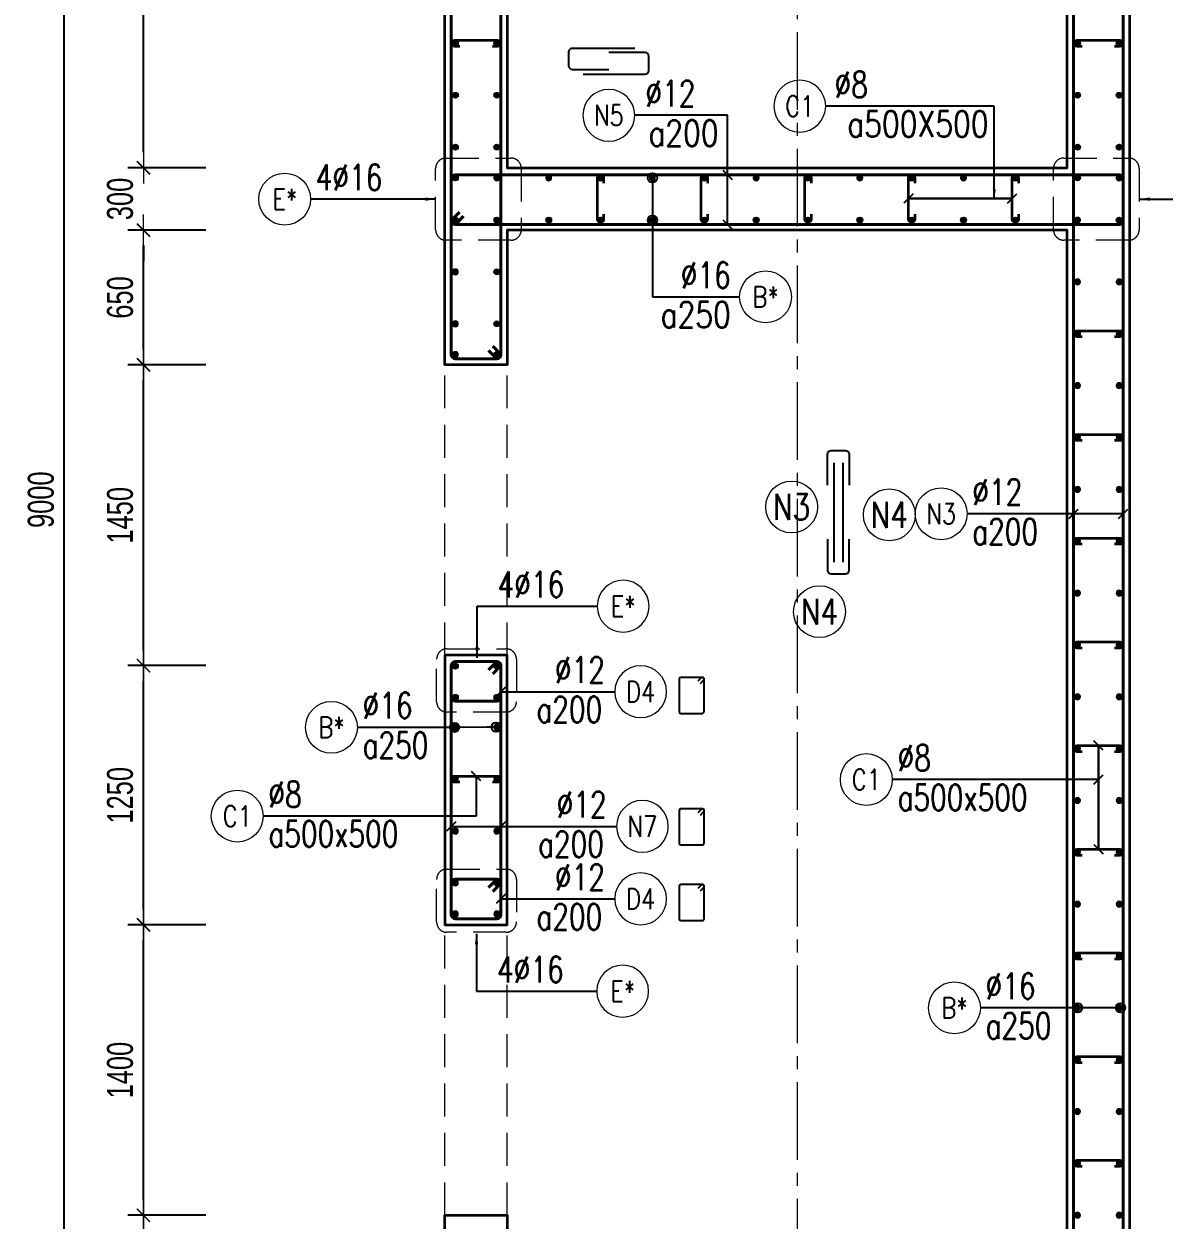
# Model space of a CAD drawing. Header units: millimetres. Extents: x 738475 to 1279438, y -34239 to 156422.
# Drawn here: x 1081693 to 1087190, y 64597 to 70364 of the extents above; entities that cross this region are included whole.
import ezdxf
from ezdxf.enums import TextEntityAlignment as Align

# ---------------------------------------------------------------- set-up
doc = ezdxf.new("R2010")
doc.units = ezdxf.units.MM
doc.header["$MEASUREMENT"] = 0
for name, pattern in [('HIDDEN', [9.525, 6.35, -3.175]), ('HIDDEN2', [4.7625, 3.175, -1.5875]), ('HT_Grid$0$CENTER2', [1.125, 0.75, -0.125, 0.125, -0.125])]:
    doc.linetypes.add(name, pattern=pattern)
doc.layers.get('0').update_dxf_attribs({"lineweight": 20})
doc.layers.get('Defpoints').update_dxf_attribs({"color": 151, "lineweight": 9})
for name, color, linetype in [('Hidden', 9, 'HIDDEN'), ('Leader', 6, 'Continuous'), ('Ligature', 1, 'Continuous')]:
    doc.layers.add(name, color=color, linetype=linetype)
for name, color, linetype, lineweight in [('HT_Grid$0$NDC_S_AXIS', 5, 'HT_Grid$0$CENTER2', 13), ('KC-LEADER', 153, 'Continuous', 18), ('KC-THEP', 6, 'Continuous', 40), ('NDC_S_BEAM', 3, 'HIDDEN2', 20), ('NDC_S_DIM', 1, 'Continuous', 15), ('NDC_S_HIDDEN', 8, 'HIDDEN2', 13), ('NDC_S_LEADER', 1, 'Continuous', 15), ('NDC_S_REBAR', 4, 'Continuous', 35), ('NDC_S_STIRRUP', 4, 'Continuous', 40), ('NDC_S_VN TEXT', 7, 'Continuous', 20), ('NDC_S_WALL', 6, 'Continuous', 35)]:
    doc.layers.add(name, color=color, linetype=linetype, lineweight=lineweight)
doc.styles.add('NDC_ARIAL', font='arial.ttf', dxfattribs={"width": 0.85})
doc.styles.add('NDC_DIM', font='', dxfattribs={"width": 0.75})
doc.styles.add('NDC_EN TXT', font='romans.shx', dxfattribs={"width": 0.8})
doc.styles.get('NDC_DIM').set_extended_font_data('Dotum')
doc.dimstyles.new('NDC_1-50', dxfattribs={"dimscale": 50, "dimtxt": 2.5, "dimasz": 1, "dimexe": 1.5, "dimexo": 0, "dimgap": 0.8, "dimtad": 1, "dimdec": 0, "dimdsep": 46, "dimtxsty": 'NDC_ARIAL', "dimblk": 'DIMMARK', "dimcen": 49999.938995, "dimdle": 1.5, "dimclrd": 1, "dimclre": 1, "dimclrt": 3, "dimadec": 0, "dimazin": 0, "dimtfac": 1, "dimtdec": 0, "dimtix": 1, "dimtmove": 2, "dimatfit": 3, "dimfxl": 1, "dimarcsym": 0})
doc.dimstyles.new('NDC_dim_30', dxfattribs={"dimscale": 30, "dimtxt": 2.5, "dimasz": 1.5, "dimexe": 1.5, "dimexo": 2.5, "dimgap": 1, "dimtad": 1, "dimdec": 0, "dimzin": 0, "dimdsep": 46, "dimtxsty": 'NDC_DIM', "dimblk": 'DIMMARK', "dimcen": 0.09, "dimdle": 1.2, "dimclrd": 1, "dimclre": 1, "dimclrt": 3, "dimadec": 0, "dimazin": 0, "dimtfac": 1, "dimtdec": 0, "dimtix": 1, "dimtofl": 0, "dimtmove": 0, "dimatfit": 3, "dimfxl": 6, "dimfxlon": 1, "dimtolj": 1, "dimtzin": 0, "dimarcsym": 0})
doc.dimstyles.new('NDC_dim_50', dxfattribs={"dimscale": 50, "dimtxt": 2.5, "dimasz": 1.5, "dimexe": 1.5, "dimexo": 2.5, "dimgap": 1, "dimtad": 1, "dimdec": 0, "dimzin": 0, "dimdsep": 46, "dimtxsty": 'NDC_DIM', "dimblk": 'DIMMARK', "dimcen": 0.09, "dimdle": 1.2, "dimclrd": 1, "dimclre": 1, "dimclrt": 3, "dimadec": 0, "dimazin": 0, "dimtfac": 1, "dimtdec": 0, "dimtix": 1, "dimtofl": 0, "dimtmove": 0, "dimatfit": 3, "dimfxl": 6, "dimfxlon": 1, "dimtolj": 1, "dimtzin": 0, "dimarcsym": 0})

# ---------------------------------------------------------------- blocks, each defined once
blk = doc.blocks.new('THEP')
at = {"layer": 'KC-LEADER', "color": 6}
blk.add_circle((0, 0), 14, dxfattribs=at)
at = {"layer": 'KC-THEP'}
for p, q in [((-14, 0), (14, 0)), ((9.9, 9.9), (-9.9, -9.9)), ((-9.9, 9.9), (9.9, -9.9)), ((0, 14), (0, -14))]:
    blk.add_line(p, q, dxfattribs=at)
blk = doc.blocks.new('DIMMARK')
at = {"layer": 'NDC_S_DIM', "color": 1}
blk.add_line((-1.5, 0), (1, 0), dxfattribs=at)
at = {"layer": 'NDC_S_DIM', "color": 2, "const_width": 0.1}
blk.add_lwpolyline([(-0.424, -0.424), (0.424, 0.424)], dxfattribs=at)
blk = doc.blocks.new('*U11')
blk.add_circle((-2.5, 0), 2.5)
at = {"layer": 'NDC_S_VN TEXT', "color": 3, "style": 'NDC_EN TXT', "width": 0.75}
for tag, p in [('DK1', (0.5, 0.85)), ('KC1', (0.5, -2.97))]:
    blk.add_attdef(tag, p, '', height=2.5, dxfattribs=at)
at = {"layer": 'NDC_S_VN TEXT', "color": 7, "style": 'NDC_EN TXT', "width": 0.8}
blk.add_attdef('SH2', text='', height=2, dxfattribs=at).set_placement((-2.5, 0), align=Align.MIDDLE)
blk = doc.blocks.new('*U12')
blk.add_circle((-2.5, 0), 2.5)
at = {"layer": 'NDC_S_VN TEXT', "color": 3, "style": 'NDC_EN TXT', "width": 0.75}
for tag, p in [('DK1', (0.5, 0.85)), ('KC1', (0.5, -2.97))]:
    blk.add_attdef(tag, p, '', height=2.5, dxfattribs=at)
at = {"layer": 'NDC_S_VN TEXT', "color": 7, "style": 'NDC_EN TXT', "width": 0.8}
blk.add_attdef('SH2', text='', height=2, dxfattribs=at).set_placement((-2.5, 0), align=Align.MIDDLE)
blk = doc.blocks.new('A$C7BC65A55')
at = {"layer": 'Ligature'}
for p, q in [((-15.2, 372, 0), (-15.2, 38.5, 0)), ((15.2, 372, 0), (15.2, 38.5, 0))]:
    blk.add_line(p, q, dxfattribs=at)
for points in [[(-36.2, 296.5), (-36.2, 400.9, -0.414214), (-24, 413.1), (24, 413.1, -0.414214), (36.2, 400.9), (36.2, 296.5)], [(-36.2, 116.5), (-36.2, 12.2, 0.414214), (-24, 0), (24, 0, 0.414214), (36.2, 12.2), (36.2, 116.5)]]:
    blk.add_lwpolyline(points, format="xyb", dxfattribs=at)
blk = doc.blocks.new('*U13')
blk.add_circle((-2.5, 0), 2.5)
at = {"layer": 'NDC_S_VN TEXT', "color": 3, "style": 'NDC_EN TXT', "width": 0.75}
blk.add_attdef('DK1', (0.5, 0.85), '', height=2.5, dxfattribs=at)
at = {"layer": 'NDC_S_VN TEXT', "color": 7, "style": 'NDC_EN TXT', "width": 0.8}
blk.add_attdef('SH2', text='', height=2, dxfattribs=at).set_placement((-2.5, 0), align=Align.MIDDLE)
blk = doc.blocks.new('*U10')
blk.add_circle((2.5, 0), 2.5)
at = {"layer": 'NDC_S_VN TEXT', "color": 3, "style": 'NDC_EN TXT'}
for tag, width, p in [('DK2', 0.75, (-0.85, 0.85)), ('KC2', 0.8, (-0.85, -2.97))]:
    blk.add_attdef(tag, text='', height=2.5, dxfattribs=dict(at, width=width)).set_placement(p, align=Align.RIGHT)
at = {"layer": 'NDC_S_VN TEXT', "color": 7, "style": 'NDC_EN TXT', "width": 0.8}
blk.add_attdef('SH3', text='', height=2, dxfattribs=at).set_placement((2.5, 0), align=Align.MIDDLE)
blk = doc.blocks.new('A$C72321851')
at = {"layer": 'Ligature'}
for points in [[(-60.9, -129.3), (-60.9, 170.9, -0.414214), (-43.3, 188.5), (25.8, 188.5, -0.414214), (43.4, 170.9), (43.4, -4.3)], [(-39.7, -4.3), (-39.7, -179.5, 0.414214), (-22.1, -197.1), (47, -197.1, 0.414214), (64.6, -179.5), (64.6, 120.7)]]:
    blk.add_lwpolyline(points, format="xyb", dxfattribs=at)
blk = doc.blocks.new('*D696')
at = {"layer": 'Defpoints', "color": 0, "transparency": 16777216}
for p in [(1082269.7, 64620), (1084023.1, 64620), (1084023.1, 63970)]:
    blk.add_point(p, dxfattribs=at)
at = {"layer": 'NDC_S_DIM', "color": 1, "lineweight": -2, "transparency": 16777216}
for p, q in [((1082569.7, 64620), (1082194.7, 64620)), ((1082269.7, 64045), (1082269.7, 64545)), ((1082569.7, 63970), (1082194.7, 63970))]:
    blk.add_line(p, q, dxfattribs=at)
at = {"layer": 'NDC_S_DIM', "color": 1, "lineweight": -2, "transparency": 16777216, "xscale": 75, "yscale": 75, "zscale": 75}
for p, rotation in [((1082269.7, 64620), 90), ((1082269.7, 63970), 270)]:
    blk.add_blockref('DIMMARK', p, dxfattribs=dict(at, rotation=rotation))
at = {"layer": 'NDC_S_DIM', "color": 3, "transparency": 16777216, "insert": (1082157.1, 64295), "char_height": 125, "attachment_point": 5, "rotation": 90, "style": 'NDC_DIM'}
blk.add_mtext('\\A1;650', dxfattribs=at)
blk = doc.blocks.new('*D697')
at = {"layer": 'Defpoints', "color": 0, "transparency": 16777216}
for p in [(1082269.7, 69670), (1084193.6, 69670), (1084193.6, 69370)]:
    blk.add_point(p, dxfattribs=at)
at = {"layer": 'NDC_S_DIM', "color": 1, "lineweight": -2, "transparency": 16777216}
for p, q in [((1082269.7, 69745), (1082269.7, 69820)), ((1082569.7, 69670), (1082194.7, 69670)), ((1082569.7, 69370), (1082194.7, 69370)), ((1082269.7, 69295), (1082269.7, 69220))]:
    blk.add_line(p, q, dxfattribs=at)
at = {"layer": 'NDC_S_DIM', "color": 1, "lineweight": -2, "transparency": 16777216, "xscale": 75, "yscale": 75, "zscale": 75}
for p, rotation in [((1082269.7, 69670), 270), ((1082269.7, 69370), 90)]:
    blk.add_blockref('DIMMARK', p, dxfattribs=dict(at, rotation=rotation))
at = {"layer": 'NDC_S_DIM', "color": 3, "transparency": 16777216, "insert": (1082157.1, 69520), "char_height": 125, "attachment_point": 5, "rotation": 90, "style": 'NDC_DIM'}
blk.add_mtext('\\A1;300', dxfattribs=at)
blk = doc.blocks.new('*D698')
at = {"layer": 'Defpoints', "color": 0, "transparency": 16777216}
for p in [(1082269.7, 71669.6), (1084080, 71669.6), (1084193.6, 69670)]:
    blk.add_point(p, dxfattribs=at)
at = {"layer": 'NDC_S_DIM', "color": 1, "lineweight": -2, "transparency": 16777216}
for p, q in [((1082569.7, 71669.6), (1082194.7, 71669.6)), ((1082269.7, 69745), (1082269.7, 71594.6)), ((1082569.7, 69670), (1082194.7, 69670))]:
    blk.add_line(p, q, dxfattribs=at)
at = {"layer": 'NDC_S_DIM', "color": 1, "lineweight": -2, "transparency": 16777216, "xscale": 75, "yscale": 75, "zscale": 75}
for p, rotation in [((1082269.7, 71669.6), 90), ((1082269.7, 69670), 270)]:
    blk.add_blockref('DIMMARK', p, dxfattribs=dict(at, rotation=rotation))
at = {"layer": 'NDC_S_DIM', "color": 3, "transparency": 16777216, "insert": (1082157.1, 70669.8), "char_height": 125, "attachment_point": 5, "rotation": 90, "style": 'NDC_DIM'}
blk.add_mtext('\\A1;2000', dxfattribs=at)
blk = doc.blocks.new('*D699')
at = {"layer": 'Defpoints', "color": 0, "transparency": 16777216}
for p in [(1081887.8, 72570), (1083723.1, 72570), (1083723.1, 63570)]:
    blk.add_point(p, dxfattribs=at)
at = {"layer": 'NDC_S_DIM', "color": 1, "lineweight": -2, "transparency": 16777216}
for p, q in [((1082187.8, 72570), (1081812.8, 72570)), ((1081887.8, 63645), (1081887.8, 72495)), ((1082187.8, 63570), (1081812.8, 63570))]:
    blk.add_line(p, q, dxfattribs=at)
at = {"layer": 'NDC_S_DIM', "color": 1, "lineweight": -2, "transparency": 16777216, "xscale": 75, "yscale": 75, "zscale": 75}
for p, rotation in [((1081887.8, 72570), 90), ((1081887.8, 63570), 270)]:
    blk.add_blockref('DIMMARK', p, dxfattribs=dict(at, rotation=rotation))
at = {"layer": 'NDC_S_DIM', "color": 3, "transparency": 16777216, "insert": (1081775.2, 68070), "char_height": 125, "attachment_point": 5, "rotation": 90, "style": 'NDC_DIM'}
blk.add_mtext('\\A1;9000', dxfattribs=at)
blk = doc.blocks.new('*D727')
at = {"layer": 'Defpoints', "color": 0, "ltscale": 200, "transparency": 16777216}
for p in [(1082269.7, 66020), (1083810.5, 66020), (1084023.1, 64620)]:
    blk.add_point(p, dxfattribs=at)
at = {"layer": 'NDC_S_DIM', "color": 1, "lineweight": -2, "ltscale": 200, "transparency": 16777216}
for p, q in [((1082569.7, 66020), (1082194.7, 66020)), ((1082269.7, 64695), (1082269.7, 65945)), ((1082569.7, 64620), (1082194.7, 64620))]:
    blk.add_line(p, q, dxfattribs=at)
at = {"layer": 'NDC_S_DIM', "color": 1, "lineweight": -2, "ltscale": 200, "transparency": 16777216, "xscale": 75, "yscale": 75, "zscale": 75}
for p, rotation in [((1082269.7, 66020), 90), ((1082269.7, 64620), 270)]:
    blk.add_blockref('DIMMARK', p, dxfattribs=dict(at, rotation=rotation))
at = {"layer": 'NDC_S_DIM', "color": 3, "ltscale": 200, "transparency": 16777216, "insert": (1082157.1, 65320), "char_height": 125, "attachment_point": 5, "rotation": 90, "style": 'NDC_DIM'}
blk.add_mtext('\\A1;1400', dxfattribs=at)
blk = doc.blocks.new('*D728')
at = {"layer": 'Defpoints', "color": 0, "ltscale": 200, "transparency": 16777216}
for p in [(1082269.7, 67270), (1083855.6, 67270), (1083810.5, 66020)]:
    blk.add_point(p, dxfattribs=at)
at = {"layer": 'NDC_S_DIM', "color": 1, "lineweight": -2, "ltscale": 200, "transparency": 16777216}
for p, q in [((1082569.7, 67270), (1082194.7, 67270)), ((1082269.7, 66095), (1082269.7, 67195)), ((1082569.7, 66020), (1082194.7, 66020))]:
    blk.add_line(p, q, dxfattribs=at)
at = {"layer": 'NDC_S_DIM', "color": 1, "lineweight": -2, "ltscale": 200, "transparency": 16777216, "xscale": 75, "yscale": 75, "zscale": 75}
for p, rotation in [((1082269.7, 67270), 90), ((1082269.7, 66020), 270)]:
    blk.add_blockref('DIMMARK', p, dxfattribs=dict(at, rotation=rotation))
at = {"layer": 'NDC_S_DIM', "color": 3, "ltscale": 200, "transparency": 16777216, "insert": (1082157.1, 66645), "char_height": 125, "attachment_point": 5, "rotation": 90, "style": 'NDC_DIM'}
blk.add_mtext('\\A1;1250', dxfattribs=at)
blk = doc.blocks.new('*D729')
at = {"layer": 'Defpoints', "color": 0, "ltscale": 200, "transparency": 16777216}
for p in [(1082269.7, 68720), (1083873.1, 68720), (1083855.6, 67270)]:
    blk.add_point(p, dxfattribs=at)
at = {"layer": 'NDC_S_DIM', "color": 1, "lineweight": -2, "ltscale": 200, "transparency": 16777216}
for p, q in [((1082569.7, 68720), (1082194.7, 68720)), ((1082269.7, 67345), (1082269.7, 68645)), ((1082569.7, 67270), (1082194.7, 67270))]:
    blk.add_line(p, q, dxfattribs=at)
at = {"layer": 'NDC_S_DIM', "color": 1, "lineweight": -2, "ltscale": 200, "transparency": 16777216, "xscale": 75, "yscale": 75, "zscale": 75}
for p, rotation in [((1082269.7, 68720), 90), ((1082269.7, 67270), 270)]:
    blk.add_blockref('DIMMARK', p, dxfattribs=dict(at, rotation=rotation))
at = {"layer": 'NDC_S_DIM', "color": 3, "ltscale": 200, "transparency": 16777216, "insert": (1082157.1, 67995), "char_height": 125, "attachment_point": 5, "rotation": 90, "style": 'NDC_DIM'}
blk.add_mtext('\\A1;1450', dxfattribs=at)
blk = doc.blocks.new('*D730')
at = {"layer": 'Defpoints', "color": 0, "ltscale": 200, "transparency": 16777216}
for p in [(1082269.7, 69370), (1084023.1, 69370), (1083873.1, 68720)]:
    blk.add_point(p, dxfattribs=at)
at = {"layer": 'NDC_S_DIM', "color": 1, "lineweight": -2, "ltscale": 200, "transparency": 16777216}
for p, q in [((1082569.7, 69370), (1082194.7, 69370)), ((1082269.7, 68795), (1082269.7, 69295)), ((1082569.7, 68720), (1082194.7, 68720))]:
    blk.add_line(p, q, dxfattribs=at)
at = {"layer": 'NDC_S_DIM', "color": 1, "lineweight": -2, "ltscale": 200, "transparency": 16777216, "xscale": 75, "yscale": 75, "zscale": 75}
for p, rotation in [((1082269.7, 69370), 90), ((1082269.7, 68720), 270)]:
    blk.add_blockref('DIMMARK', p, dxfattribs=dict(at, rotation=rotation))
at = {"layer": 'NDC_S_DIM', "color": 3, "ltscale": 200, "transparency": 16777216, "insert": (1082157.1, 69045), "char_height": 125, "attachment_point": 5, "rotation": 90, "style": 'NDC_DIM'}
blk.add_mtext('\\A1;650', dxfattribs=at)

msp = doc.modelspace()

# ---------------------------------------------------------------- linework, layer by layer
for centre in [(1085394.398, 68035.107), (1085865.367, 67996.947), (1085528.846, 67530.104)]:
    msp.add_circle(centre, 125)
at = {"layer": 'HT_Grid$0$NDC_S_AXIS', "ltscale": 500}
msp.add_line((1085423.124, 62074.711), (1085423.124, 74065.31), dxfattribs=at)
at = {"layer": 'Ligature'}
for points in [[(1084954.314, 67183.525), (1084970.28, 67199.491, 0.66817864), (1084964.506, 67213.429), (1084859.877, 67213.429, 0.41421356), (1084851.712, 67205.264), (1084851.713, 67048.156, 0.41421356), (1084859.877, 67039.992), (1084964.506, 67039.992, 0.41421356), (1084972.671, 67048.156), (1084972.671, 67205.264, 0.66817864), (1084958.733, 67211.037), (1084942.767, 67195.071)], [(1084954.285, 66549.096), (1084970.251, 66565.061, 0.66817864), (1084964.478, 66579), (1084859.849, 66579, 0.41421356), (1084851.684, 66570.835), (1084851.684, 66413.727, 0.41421356), (1084859.849, 66405.562), (1084964.478, 66405.562, 0.41421356), (1084972.643, 66413.727), (1084972.643, 66570.835, 0.66817864), (1084958.705, 66576.608), (1084942.739, 66560.642)], [(1084954.285, 66184.495), (1084970.251, 66200.46, 0.66817864), (1084964.478, 66214.399), (1084859.849, 66214.399, 0.41421356), (1084851.684, 66206.234), (1084851.684, 66049.126, 0.41421356), (1084859.849, 66040.961), (1084964.478, 66040.961, 0.41421356), (1084972.643, 66049.126), (1084972.643, 66206.234, 0.66817864), (1084958.705, 66212.007), (1084942.739, 66196.041)]]:
    msp.add_lwpolyline(points, format="xyb", dxfattribs=at)
at = {"layer": 'NDC_S_BEAM', "ltscale": 50}
for p, q in [((1083723.124, 67320.011), (1083723.124, 68720.011)), ((1084023.124, 67320.011), (1084023.124, 68720.011)), ((1083723.124, 64620.011), (1083723.124, 66020.011)), ((1084023.124, 64620.011), (1084023.124, 66020.011))]:
    msp.add_line(p, q, dxfattribs=at)
at = {"layer": 'NDC_S_HIDDEN', "ltscale": 50}
for points in [[(1083728.142, 69717.233), (1084041.187, 69717.233, -0.41421356), (1084091.187, 69667.233), (1084091.187, 69371.348, -0.41421356), (1084041.187, 69321.348), (1083728.142, 69321.348, -0.41421356), (1083678.142, 69371.348), (1083678.142, 69667.233, -0.41421356)], [(1086706.811, 69717.233), (1087019.856, 69717.233, -0.41421356), (1087069.856, 69667.233), (1087069.856, 69371.348, -0.41421356), (1087019.856, 69321.348), (1086706.811, 69321.348, -0.41421356), (1086656.811, 69371.348), (1086656.811, 69667.233, -0.41421356)], [(1083732.857, 67351.088), (1084017.614, 67351.088, -0.41421356), (1084067.614, 67301.088), (1084067.614, 67096.08, -0.41421356), (1084017.614, 67046.08), (1083732.857, 67046.08, -0.41421356), (1083682.857, 67096.08), (1083682.857, 67301.088, -0.41421356)], [(1083732.857, 66289.439), (1084017.614, 66289.439, -0.41421356), (1084067.614, 66239.439), (1084067.614, 66034.432, -0.41421356), (1084017.614, 65984.432), (1083732.857, 65984.432, -0.41421356), (1083682.857, 66034.432), (1083682.857, 66239.439, -0.41421356)]]:
    msp.add_lwpolyline(points, format="xyb", close=True, dxfattribs=at)
at = {"layer": 'NDC_S_REBAR'}
for points in [[(1083794.662, 70255.011), (1083769.662, 70255.011, -1), (1083769.662, 70285.011), (1083976.686, 70285.011, -1), (1083976.686, 70255.011), (1083951.686, 70255.011)], [(1086794.662, 70255.011), (1086769.662, 70255.011, -1), (1086769.662, 70285.011), (1086976.686, 70285.011, -1), (1086976.686, 70255.011), (1086951.686, 70255.011)], [(1084488.124, 69446.557), (1084488.124, 69421.557, -1), (1084458.124, 69421.557), (1084458.124, 69621.557, -1), (1084488.124, 69621.557), (1084488.124, 69596.557)], [(1084988.124, 69446.557), (1084988.124, 69421.557, -1), (1084958.124, 69421.557), (1084958.124, 69621.557, -1), (1084988.124, 69621.557), (1084988.124, 69596.557)], [(1085488.124, 69446.557), (1085488.124, 69421.557, -1), (1085458.124, 69421.557), (1085458.124, 69621.557, -1), (1085488.124, 69621.557), (1085488.124, 69596.557)], [(1085988.124, 69446.557), (1085988.124, 69421.557, -1), (1085958.124, 69421.557), (1085958.124, 69621.557, -1), (1085988.124, 69621.557), (1085988.124, 69596.557)], [(1086488.124, 69446.557), (1086488.124, 69421.557, -1), (1086458.124, 69421.557), (1086458.124, 69621.557, -1), (1086488.124, 69621.557), (1086488.124, 69596.557)], [(1086794.662, 68855.011), (1086769.662, 68855.011, -1), (1086769.662, 68885.011), (1086976.686, 68885.011, -1), (1086976.686, 68855.011), (1086951.686, 68855.011)], [(1086794.662, 68355.011), (1086769.662, 68355.011, -1), (1086769.662, 68385.011), (1086976.686, 68385.011, -1), (1086976.686, 68355.011), (1086951.686, 68355.011)], [(1086794.662, 67855.011), (1086769.662, 67855.011, -1), (1086769.662, 67885.011), (1086976.686, 67885.011, -1), (1086976.686, 67855.011), (1086951.686, 67855.011)], [(1086794.662, 67355.011), (1086769.662, 67355.011, -1), (1086769.662, 67385.011), (1086976.686, 67385.011, -1), (1086976.686, 67355.011), (1086951.686, 67355.011)], [(1086794.662, 66855.011), (1086769.662, 66855.011, -1), (1086769.662, 66885.011), (1086976.686, 66885.011, -1), (1086976.686, 66855.011), (1086951.686, 66855.011)], [(1083794.662, 66707.616), (1083769.662, 66707.616, -1), (1083769.662, 66737.616), (1083976.686, 66737.616, -1), (1083976.686, 66707.616), (1083951.686, 66707.616)], [(1086794.662, 66355.011), (1086769.662, 66355.011, -1), (1086769.662, 66385.011), (1086976.686, 66385.011, -1), (1086976.686, 66355.011), (1086951.686, 66355.011)], [(1086794.662, 65855.011), (1086769.662, 65855.011, -1), (1086769.662, 65885.011), (1086976.686, 65885.011, -1), (1086976.686, 65855.011), (1086951.686, 65855.011)], [(1086794.662, 65355.011), (1086769.662, 65355.011, -1), (1086769.662, 65385.011), (1086976.686, 65385.011, -1), (1086976.686, 65355.011), (1086951.686, 65355.011)], [(1086794.662, 64855.011), (1086769.662, 64855.011, -1), (1086769.662, 64885.011), (1086976.686, 64885.011, -1), (1086976.686, 64855.011), (1086951.686, 64855.011)]]:
    msp.add_lwpolyline(points, format="xyb", dxfattribs=at)
at = {"layer": 'NDC_S_STIRRUP'}
for points in [[(1083953.124, 68810.011), (1083993.124, 68770.011, -0.41421356), (1083973.124, 68750.011), (1083773.124, 68750.011, -0.41421356), (1083753.124, 68770.011), (1083753.124, 72620.011, -0.41421356), (1083773.124, 72640.011), (1083973.124, 72640.011, -0.41421356), (1083993.124, 72620.011), (1083993.124, 68770.011, -0.41421356), (1083973.124, 68750.011), (1083933.124, 68790.011)], [(1086953.124, 63560.011), (1086993.124, 63520.011, -0.41421356), (1086973.124, 63500.011), (1086773.124, 63500.011, -0.41421356), (1086753.124, 63520.011), (1086753.124, 72620.011, -0.41421356), (1086773.124, 72640.011), (1086973.124, 72640.011, -0.41421356), (1086993.124, 72620.011), (1086993.124, 63520.011, -0.41421356), (1086973.124, 63500.011), (1086933.124, 63540.011)], [(1083813.124, 69436.573), (1083773.124, 69396.573, -0.41421356), (1083753.124, 69416.573), (1083753.124, 69616.573, -0.41421356), (1083773.124, 69636.573), (1086973.124, 69636.573, -0.41421356), (1086993.124, 69616.573), (1086993.124, 69416.573, -0.41435759), (1086973.124, 69396.573), (1083773.124, 69396.573, -0.41421356), (1083753.124, 69416.573), (1083793.124, 69456.573)], [(1083953.235, 67230.011), (1083993.235, 67270.011, 0.41421356), (1083973.235, 67290.011), (1083773.235, 67290.011, 0.41421356), (1083753.235, 67270.011), (1083753.124, 66070.011, 0.41421356), (1083773.124, 66050.011), (1083973.124, 66050.011, 0.41421356), (1083993.124, 66070.011), (1083993.235, 67270.011, 0.41421356), (1083973.235, 67290.011), (1083933.235, 67250.011)], [(1083953.124, 67230.011), (1083993.124, 67270.011, 0.41421356), (1083973.124, 67290.011), (1083773.124, 67290.011, 0.41421356), (1083753.124, 67270.011), (1083753.124, 67119.041, 0.41421356), (1083773.124, 67099.041), (1083973.124, 67099.041, 0.41421356), (1083993.124, 67119.041), (1083993.124, 67270.011, 0.41421356), (1083973.124, 67290.011), (1083933.124, 67250.011)], [(1083953.124, 66180.981), (1083993.124, 66220.981, 0.41421356), (1083973.124, 66240.981), (1083773.124, 66240.981, 0.41421356), (1083753.124, 66220.981), (1083753.124, 66070.011, 0.41421356), (1083773.124, 66050.011), (1083973.124, 66050.011, 0.41421356), (1083993.124, 66070.011), (1083993.124, 66220.981, 0.41421356), (1083973.124, 66240.981), (1083933.124, 66200.981)]]:
    msp.add_lwpolyline(points, format="xyb", dxfattribs=at)
at = {"layer": 'NDC_S_WALL'}
for points in [[(1087023.124, 72170.011), (1087023.124, 63970.011), (1089723.124, 63970.011), (1089723.124, 64620.011), (1090023.124, 64620.011), (1090023.124, 63470.011), (1083723.124, 63470.011), (1083723.124, 64620.011), (1084023.124, 64620.011), (1084023.124, 63970.011), (1086723.124, 63970.011), (1086723.124, 69370.011), (1084023.124, 69370.011), (1084023.124, 68720.011), (1083723.124, 68720.011), (1083723.124, 72670.011)], [(1084023.124, 72170.011), (1084023.124, 69670.011), (1086723.124, 69670.011), (1086723.124, 72170.011)], [(1083723.124, 67320.011), (1083723.124, 66020.011), (1084023.124, 66020.011), (1084023.124, 67320.011), (1083723.124, 67320.011)]]:
    msp.add_lwpolyline(points, dxfattribs=at)

# ---------------------------------------------------------------- block references
at = {"layer": 'Hidden', "xscale": 1.44, "yscale": 1.44, "zscale": 1.44}
msp.add_blockref('A$C7BC65A55', (1085619.478, 67712.826, 0.03), dxfattribs=at)
at = {"layer": 'KC-THEP'}
for p, rotation in [((1083773.124, 70270.011), 189.6685644363807), ((1083973.124, 70270.011), 189.6685644363807), ((1086773.124, 70270.011), 189.6685644363807), ((1086973.124, 70270.011), 189.6685644363807), ((1083773.124, 70020.011), 189.6685644363807), ((1083973.124, 70020.011), 189.6685644363807), ((1086773.124, 70020.011), 189.6685644363807), ((1086973.124, 70020.011), 189.6685644363807), ((1083773.124, 69770.011), 189.6685644363807), ((1083973.124, 69770.011), 189.6685644363807), ((1086773.124, 69770.011), 189.6685644363807), ((1086973.124, 69770.011), 189.6685644363807), ((1083773.153, 69621.257), 189.6685644363809), ((1086773.124, 69621.557), 9.668564436380898), ((1083973.124, 69418.464), 189.6685644363809), ((1084223.124, 69418.464), 189.6685644363809), ((1084473.124, 69418.464), 189.6685644363809), ((1084723.124, 69418.464), 189.6685644363809), ((1084973.124, 69418.464), 189.6685644363809), ((1085223.124, 69418.464), 189.6685644363809), ((1085473.124, 69418.464), 189.6685644363809), ((1085723.124, 69418.464), 189.6685644363809), ((1085973.124, 69418.464), 189.6685644363809), ((1086223.124, 69418.464), 189.6685644363809), ((1086473.124, 69418.464), 189.6685644363809), ((1086973.096, 69418.163), 9.66856443638095), ((1083973.124, 69168.464), 189.6685644363809), ((1083973.124, 68918.464), 189.6685644363809), ((1083973.096, 68770.311), 189.6685644363809), ((1083773.124, 67267.405), 9.668564436380926), ((1083973.124, 67267.405), 9.668564436380926), ((1083773.124, 67117.405), 9.668564436380926), ((1083973.124, 67117.405), 9.668564436380926)]:
    msp.add_blockref('THEP', p, dxfattribs=dict(at, rotation=rotation))
at = {"layer": 'KC-THEP', "xscale": -1}
for p, rotation in [((1083973.124, 69621.557), 350.3314355636191), ((1084223.124, 69621.557), 350.3314355636191), ((1084473.124, 69621.557), 350.3314355636191), ((1084723.124, 69621.557), 350.3314355636191), ((1084973.124, 69621.557), 350.3314355636191), ((1085223.124, 69621.557), 350.3314355636191), ((1085473.124, 69621.557), 350.3314355636191), ((1085723.124, 69621.557), 350.3314355636191), ((1085973.124, 69621.557), 350.3314355636191), ((1086223.124, 69621.557), 350.3314355636191), ((1086473.124, 69621.557), 350.3314355636191), ((1086973.096, 69621.257), 170.331435563619), ((1083773.153, 69418.163), 350.3314355636191), ((1086773.124, 69418.464), 170.331435563619), ((1083773.153, 69168.163), 350.3314355636191), ((1086773.124, 69120.011), 350.3314355636191), ((1086973.124, 69120.011), 350.3314355636191), ((1083773.153, 68918.163), 350.3314355636191), ((1086773.124, 68870.011), 350.3314355636191), ((1086973.124, 68870.011), 350.3314355636191), ((1083773.124, 68770.011), 350.3314355636191), ((1086773.124, 68620.011), 350.3314355636191), ((1086973.124, 68620.011), 350.3314355636191), ((1086773.124, 68370.011), 350.3314355636191), ((1086973.124, 68370.011), 350.3314355636191), ((1086773.124, 68120.011), 350.3314355636191), ((1086973.124, 68120.011), 350.3314355636191), ((1086773.124, 67870.011), 350.3314355636191), ((1086973.124, 67870.011), 350.3314355636191), ((1086773.124, 67620.011), 350.3314355636191), ((1086973.124, 67620.011), 350.3314355636191), ((1086773.124, 67370.011), 350.3314355636191), ((1086973.124, 67370.011), 350.3314355636191), ((1086773.124, 67120.011), 350.3314355636191), ((1086973.124, 67120.011), 350.3314355636191), ((1083773.124, 66972.616), 170.331435563619), ((1083973.124, 66972.616), 170.331435563619), ((1086773.124, 66870.011), 350.3314355636191), ((1086973.124, 66870.011), 350.3314355636191), ((1083773.124, 66722.616), 170.331435563619), ((1083973.124, 66722.616), 170.331435563619), ((1086773.124, 66620.011), 350.3314355636191), ((1086973.124, 66620.011), 350.3314355636191), ((1083773.124, 66472.616), 170.331435563619), ((1083973.124, 66472.616), 170.331435563619), ((1086773.124, 66370.011), 350.3314355636191), ((1086973.124, 66370.011), 350.3314355636191), ((1083773.124, 66222.616), 170.331435563619), ((1083973.124, 66222.616), 170.331435563619), ((1086773.124, 66120.011), 350.3314355636191), ((1086973.124, 66120.011), 350.3314355636191), ((1083773.124, 66072.616), 170.331435563619), ((1083973.124, 66072.616), 170.331435563619), ((1086773.124, 65870.011), 350.3314355636191), ((1086973.124, 65870.011), 350.3314355636191), ((1086773.124, 65620.011), 350.3314355636191), ((1086973.124, 65620.011), 350.3314355636191), ((1086773.124, 65370.011), 350.3314355636191), ((1086973.124, 65370.011), 350.3314355636191), ((1086773.124, 65120.011), 350.3314355636191), ((1086973.124, 65120.011), 350.3314355636191), ((1086773.124, 64870.011), 350.3314355636191), ((1086973.124, 64870.011), 350.3314355636191), ((1086773.124, 64620.011), 350.3314355636191), ((1086973.124, 64620.011), 350.3314355636191)]:
    msp.add_blockref('THEP', p, dxfattribs=dict(at, rotation=rotation))
at = {"layer": 'Leader', "xscale": -1, "rotation": 270.0000000000001}
msp.add_blockref('A$C72321851', (1084517.968, 70183.012), dxfattribs=at)
at = {"layer": 'NDC_S_VN TEXT'}
ref = msp.add_blockref('*U10', (1085558.662, 69967.508), dxfattribs=dict(at, xscale=-50, yscale=50, zscale=50))
ref.add_attrib('SH3', 'C1', dxfattribs={"color": 7, "height": 100, "style": 'NDC_EN TXT', "width": 0.8}).set_placement((1085433.662, 69967.508), align=Align.MIDDLE)
ref.add_attrib('DK2', '%%c8', dxfattribs={"color": 3, "height": 125, "style": 'NDC_EN TXT', "width": 0.75}).set_placement((1085761.877, 70009.783), align=Align.RIGHT)
ref.add_attrib('KC2', 'a500X500', dxfattribs={"color": 3, "height": 125, "style": 'NDC_EN TXT', "width": 0.8}).set_placement((1086344.02, 69818.88), align=Align.RIGHT)
ref = msp.add_blockref('*U10', (1084637.979, 69923.421), dxfattribs=dict(at, xscale=-50, yscale=50, zscale=50))
ref.add_attrib('SH3', 'N5', dxfattribs={"color": 7, "height": 100, "style": 'NDC_EN TXT', "width": 0.8}).set_placement((1084512.979, 69923.421), align=Align.MIDDLE)
ref.add_attrib('DK2', '%%C12', dxfattribs={"color": 3, "height": 125, "style": 'NDC_EN TXT', "width": 0.75}).set_placement((1084930.479, 69965.696), align=Align.RIGHT)
ref.add_attrib('KC2', 'a200', dxfattribs={"color": 3, "height": 125, "style": 'NDC_EN TXT', "width": 0.8}).set_placement((1085042.384, 69774.794), align=Align.RIGHT)
at = {"layer": 'NDC_S_VN TEXT', "xscale": 50, "yscale": 50, "zscale": 50}
for name, p, values in [('*U13', (1083075.384, 69519.291), {'SH2': 'E*', 'DK1': '4%%C16'}), ('*U10', (1085143.736, 69048.089), {'SH3': 'B*', 'DK2': '%%C16', 'KC2': 'a250'}), ('*U11', (1086240.31, 68002.115), {'SH2': 'N3', 'DK1': '%%C12', 'KC1': 'a200'}), ('*U11', (1083300.666, 66972.473), {'SH2': 'B*', 'DK1': '%%C16', 'KC1': 'a250'}), ('*U12', (1085879.861, 66720.649), {'SH2': 'C1', 'DK1': '%%c8', 'KC1': 'a500x500'}), ('*U12', (1082846.68, 66544.714), {'SH2': 'C1', 'DK1': '%%c8', 'KC1': 'a500x500'}), ('*U11', (1086304.178, 65620.011), {'SH2': 'B*', 'DK1': '%%C16', 'KC1': 'a250'})]:
    msp.add_blockref(name, p, dxfattribs=at).add_auto_attribs(values)
at = {"layer": 'NDC_S_VN TEXT'}
ref = msp.add_blockref('*U13', (1084456.977, 67556.511), dxfattribs=dict(at, xscale=-50, yscale=50, zscale=50))
ref.add_attrib('SH2', 'E*', dxfattribs={"color": 7, "height": 100, "style": 'NDC_EN TXT', "width": 0.8}).set_placement((1084581.977, 67556.511), align=Align.MIDDLE)
ref.add_attrib('DK1', '4%%C16', (1083976.619, 67598.786), dxfattribs={"color": 3, "height": 125, "style": 'NDC_EN TXT', "width": 0.75})
ref = msp.add_blockref('*U11', (1084541.389, 67144.526), dxfattribs=dict(at, xscale=-50, yscale=50, zscale=50))
ref.add_attrib('SH2', 'D4', dxfattribs={"color": 7, "height": 100, "style": 'NDC_EN TXT', "width": 0.8}).set_placement((1084666.389, 67144.526), align=Align.MIDDLE)
ref.add_attrib('DK1', '%%C12', (1084252.997, 67186.801), dxfattribs={"color": 3, "height": 125, "style": 'NDC_EN TXT', "width": 0.75})
ref.add_attrib('KC1', 'a200', (1084163.711, 66995.899), dxfattribs={"color": 3, "height": 125, "style": 'NDC_EN TXT', "width": 0.75})
ref = msp.add_blockref('*U11', (1084549.959, 66495.192), dxfattribs=dict(at, xscale=-50, yscale=50, zscale=50))
ref.add_attrib('SH2', 'N7', dxfattribs={"color": 7, "height": 100, "style": 'NDC_EN TXT', "width": 0.8}).set_placement((1084674.959, 66495.192), align=Align.MIDDLE)
ref.add_attrib('DK1', '%%C12', (1084261.566, 66537.467), dxfattribs={"color": 3, "height": 125, "style": 'NDC_EN TXT', "width": 0.75})
ref.add_attrib('KC1', 'a200', (1084172.28, 66346.565), dxfattribs={"color": 3, "height": 125, "style": 'NDC_EN TXT', "width": 0.75})
ref = msp.add_blockref('*U11', (1084541.361, 66145.496), dxfattribs=dict(at, xscale=-50, yscale=50, zscale=50))
ref.add_attrib('SH2', 'D4', dxfattribs={"color": 7, "height": 100, "style": 'NDC_EN TXT', "width": 0.8}).set_placement((1084666.361, 66145.496), align=Align.MIDDLE)
ref.add_attrib('DK1', '%%C12', (1084252.968, 66187.771), dxfattribs={"color": 3, "height": 125, "style": 'NDC_EN TXT', "width": 0.75})
ref.add_attrib('KC1', 'a200', (1084163.683, 65996.868), dxfattribs={"color": 3, "height": 125, "style": 'NDC_EN TXT', "width": 0.75})
ref = msp.add_blockref('*U13', (1084454.545, 65700.481), dxfattribs=dict(at, xscale=-50, yscale=50, zscale=50))
ref.add_attrib('SH2', 'E*', dxfattribs={"color": 7, "height": 100, "style": 'NDC_EN TXT', "width": 0.8}).set_placement((1084579.545, 65700.481), align=Align.MIDDLE)
ref.add_attrib('DK1', '4%%C16', (1083974.188, 65742.756), dxfattribs={"color": 3, "height": 125, "style": 'NDC_EN TXT', "width": 0.75})

# ---------------------------------------------------------------- texts
at = {"layer": 'NDC_S_VN TEXT', "color": 7, "style": 'NDC_EN TXT', "width": 0.8}
for tag, p in [('N3', (1085394.398, 68035.107)), ('N4', (1085865.367, 67996.947)), ('N4', (1085528.846, 67530.104))]:
    msp.add_attdef(tag, text='3', height=125, dxfattribs=at).set_placement(p, align=Align.MIDDLE)

# ---------------------------------------------------------------- dimensions: what is measured, and where the dimension line sits
at = {"layer": 'NDC_S_DIM'}
dim = msp.add_linear_dim(base=(1081887.818, 72570.011), p1=(1083723.124, 63570.011), p2=(1083723.124, 72570.011), angle=90, dimstyle='NDC_dim_50', dxfattribs=at)
dim.commit()
dim.dimension.update_dxf_attribs({"geometry": '*D699', "text_midpoint": (1081775.233, 68070.011)})
for base, p1, p2, picture, middle in [((1082269.721, 71669.622), (1084193.572, 69670.011), (1084079.976, 71669.622), '*D698', (1082157.136, 70669.816)), ((1082269.721, 69670.011), (1084193.572, 69370.011), (1084193.572, 69670.011), '*D697', (1082157.136, 69520.011)), ((1082269.721, 64620.011), (1084023.124, 63970.011), (1084023.124, 64620.011), '*D696', (1082157.136, 64295.011))]:
    dim = msp.add_linear_dim(base=base, p1=p1, p2=p2, angle=90, dimstyle='NDC_dim_50', override={"dimtmove": 1}, dxfattribs=at)
    dim.commit()
    dim.dimension.update_dxf_attribs({"geometry": picture, "text_midpoint": middle})
at = {"layer": 'NDC_S_DIM', "ltscale": 200}
for base, p1, p2, picture, middle in [((1082269.721, 69370.011), (1083873.124, 68720.011), (1084023.124, 69370.011), '*D730', (1082157.136, 69045.011)), ((1082269.721, 68720.011), (1083855.613, 67270.011), (1083873.124, 68720.011), '*D729', (1082157.136, 67995.011)), ((1082269.721, 67270.011), (1083810.475, 66020.011), (1083855.613, 67270.011), '*D728', (1082157.136, 66645.011)), ((1082269.721, 66020.011), (1084023.124, 64620.011), (1083810.475, 66020.011), '*D727', (1082157.136, 65320.011))]:
    dim = msp.add_linear_dim(base=base, p1=p1, p2=p2, angle=90, dimstyle='NDC_dim_50', override={"dimtmove": 1}, dxfattribs=at)
    dim.commit()
    dim.dimension.update_dxf_attribs({"geometry": picture, "text_midpoint": middle})

# ---------------------------------------------------------------- leaders
at = {"layer": 'NDC_S_LEADER'}
for points, dimstyle, override in [([(1086371.559, 69521.557), (1086371.559, 69967.507), (1085558.662, 69967.507)], 'NDC_dim_30', {"dimgap": 1, "dimtad": 0}), ([(1085085.415, 69396.573), (1085085.415, 69923.24), (1084637.979, 69923.24)], 'NDC_dim_30', {"dimgap": 1, "dimtad": 0, "dimldrblk": 'Oblique'}), ([(1085085.415, 69636.573), (1085085.415, 69923.24), (1084637.979, 69923.24)], 'NDC_dim_30', {"dimtad": 0, "dimldrblk": 'Oblique'}), ([(1084723.182, 69621.641), (1084723.124, 69047.908), (1085143.736, 69047.908)], 'NDC_dim_30', {"dimgap": 1, "dimtad": 0, "dimldrblk": 'Origin'}), ([(1083678.142, 69519.291), (1083075.384, 69519.291)], 'NDC_1-50', {"dimgap": 0.8, "dimtad": 0}), ([(1085958.124, 69521.557), (1086458.124, 69521.557)], 'NDC_dim_30', {"dimtad": 0, "dimldrblk": 'Oblique'}), ([(1086458.124, 69521.557), (1085958.124, 69521.557)], 'NDC_dim_30', {"dimtad": 0, "dimldrblk": 'Oblique'}), ([(1087069.856, 69519.291), (1087558.728, 69519.291)], 'NDC_1-50', {"dimgap": 0.8, "dimtad": 0}), ([(1084723.124, 69417.802), (1084723.124, 69047.908), (1085143.736, 69047.908)], 'NDC_dim_30', {"dimgap": 1, "dimtad": 0, "dimldrblk": 'Origin'}), ([(1086993.124, 68001.934), (1086240.31, 68001.934)], 'NDC_dim_30', {"dimtad": 0, "dimldrblk": 'Oblique'}), ([(1086753.124, 68001.934), (1086240.31, 68001.934)], 'NDC_dim_30', {"dimtad": 0, "dimldrblk": 'Oblique'}), ([(1083877.667, 67307.65), (1083877.667, 67556.511), (1084459.246, 67556.511)], 'NDC_1-50', {"dimgap": 0.8, "dimtad": 0}), ([(1083993.124, 67144.526), (1084543.464, 67144.526)], 'NDC_dim_30', {"dimtad": 0, "dimldrblk": 'Oblique'}), ([(1083969.584, 66972.773), (1083300.666, 66972.473)], 'NDC_dim_30', {"dimtad": 0, "dimldrblk": 'Origin'}), ([(1083769.612, 66972.473), (1083300.666, 66972.473)], 'NDC_dim_30', {"dimtad": 0, "dimldrblk": 'Origin'}), ([(1086873.174, 66885.011), (1086873.174, 66385.011)], 'NDC_dim_30', {"dimtad": 0, "dimldrblk": 'Oblique'}), ([(1086873.174, 66385.011), (1086873.174, 66885.011)], 'NDC_dim_30', {"dimtad": 0, "dimldrblk": 'Oblique'}), ([(1083873.124, 66737.616), (1083873.124, 66544.999), (1082846.68, 66544.745)], 'NDC_dim_30', {"dimtad": 0, "dimldrblk": 'Oblique'}), ([(1086873.174, 66720.648), (1085879.861, 66720.648)], 'NDC_dim_30', {"dimtad": 0, "dimldrblk": 'Oblique'}), ([(1083753.124, 66495.011), (1084549.959, 66495.011)], 'NDC_dim_30', {"dimtad": 0, "dimldrblk": 'Oblique'}), ([(1083993.124, 66495.011), (1084549.959, 66495.011)], 'NDC_dim_30', {"dimtad": 0, "dimldrblk": 'Oblique'}), ([(1083993.096, 66145.496), (1084543.436, 66145.496)], 'NDC_dim_30', {"dimtad": 0, "dimldrblk": 'Oblique'}), ([(1083875.236, 65976.532), (1083875.236, 65700.481), (1084456.815, 65700.481)], 'NDC_1-50', {"dimgap": 0.8, "dimtad": 0}), ([(1086980.149, 65620.011), (1086304.178, 65620.011)], 'NDC_dim_30', {"dimtad": 0, "dimldrblk": 'Origin'}), ([(1086773.124, 65620.011), (1086304.178, 65620.011)], 'NDC_dim_30', {"dimtad": 0, "dimldrblk": 'Origin'})]:
    msp.add_leader(points, dimstyle=dimstyle, override=override, dxfattribs=at)

doc.saveas('drawing.dxf')
